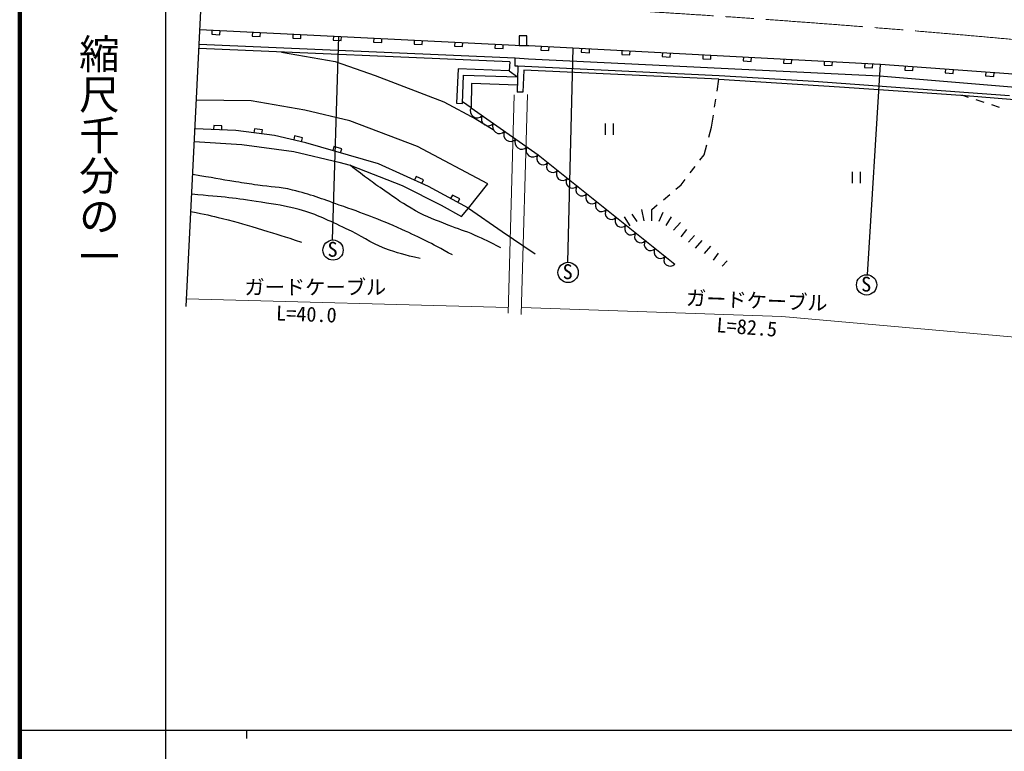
# Model space of a CAD drawing. Units: millimetres, scale not verified. Extents: x 40000 to 680000, y 20000 to 380000.
# Drawn here: x 40000 to 161530, y 202409 to 292712 of the extents above; entities that cross this region are included whole.
import ezdxf
from ezdxf.enums import TextEntityAlignment as Align

# ---------------------------------------------------------------- set-up
doc = ezdxf.new("R2010")
doc.units = ezdxf.units.MM
doc.header["$LTSCALE"] = 1000
doc.linetypes.add('CHAIN', pattern=[18.5, 12, -1.5, 3.5, -1.5])
for name, color, linetype, lineweight in [('M-BGD', 7, 'Continuous', 25), ('M-BMK', 2, 'CHAIN', 13), ('M-BMK-SRVR', 3, 'Continuous', 25), ('M-STR-HTXT', 7, 'Continuous', 13), ('M-TTL', 2, 'Continuous', 140), ('M-TTL-BAND', 7, 'Continuous', 25)]:
    doc.layers.add(name, color=color, linetype=linetype, lineweight=lineweight)
doc.styles.add('@ＭＳ ゴシック', font='')
doc.styles.add('ＭＳ ゴシック', font='')
doc.styles.get('@ＭＳ ゴシック').set_extended_font_data('@MS Gothic')
doc.styles.get('ＭＳ ゴシック').set_extended_font_data('MS Gothic')

msp = doc.modelspace()

# ---------------------------------------------------------------- linework, layer by layer
at = {"layer": 'M-BGD'}
for p, q in [((62233, 291483), (101146, 289577)), ((63732, 291410), (63707, 290910)), ((63707, 290910), (64706, 290861)), ((64706, 290861), (64730, 291361)), ((68726, 291165), (68701, 290665)), ((68701, 290665), (69700, 290617)), ((69700, 290617), (69724, 291116)), ((73720, 290920), (73695, 290421)), ((74694, 290372), (74718, 290871)), ((78596, 265524), (79379, 290643)), ((78714, 290676), (78689, 290176)), ((79688, 290127), (79712, 290627)), ((101660, 290739), (101641, 289532)), ((102616, 290724), (101660, 290739)), ((102597, 289517), (102616, 290724)), ((62146, 289703), (101162, 288005)), ((73695, 290421), (74694, 290372)), ((78689, 290176), (79688, 290127)), ((83708, 290431), (83683, 289932)), ((83683, 289932), (84682, 289883)), ((84682, 289883), (84706, 290382)), ((88702, 290186), (88677, 289687)), ((88677, 289687), (89676, 289638)), ((89676, 289638), (89700, 290137)), ((93696, 289942), (93671, 289442)), ((93671, 289442), (94670, 289393)), ((94670, 289393), (94694, 289893)), ((98690, 289697), (98665, 289198)), ((99664, 289149), (99689, 289648)), ((101146, 289577), (101641, 289532)), ((101641, 289532), (102597, 289517)), ((102597, 289517), (102857, 289527)), ((104354, 289448), (104328, 288949)), ((105327, 288896), (105353, 289395)), ((100486, 287498), (62119, 289152)), ((72314, 288713), (78946, 287568)), ((98665, 289198), (99664, 289149)), ((104328, 288949), (105327, 288896)), ((107655, 262766), (108334, 289237)), ((109347, 289183), (109321, 288684)), ((109321, 288684), (110320, 288631)), ((110320, 288631), (110346, 289130)), ((114340, 288918), (114314, 288418)), ((114314, 288418), (115312, 288365)), ((115312, 288365), (115339, 288865)), ((119333, 288653), (119307, 288153)), ((119307, 288153), (120305, 288100)), ((120305, 288100), (120332, 288600)), ((124326, 288388), (124300, 287888)), ((125298, 287835), (125325, 288335)), ((129319, 288123), (129293, 287623)), ((130291, 287570), (130318, 288070)), ((78946, 287568), (83870, 285830)), ((100486, 287498), (100433, 286398)), ((101137, 286996), (101162, 288005)), ((101489, 286994), (101137, 286996)), ((101162, 288005), (102810, 287898)), ((101489, 286994), (101403, 283764)), ((126347, 285784), (101489, 286994)), ((102810, 287898), (146108, 285793)), ((124300, 287888), (125298, 287835)), ((129293, 287623), (130291, 287570)), ((134312, 287858), (134286, 287358)), ((134286, 287358), (135284, 287305)), ((135284, 287305), (135311, 287805)), ((139305, 287593), (139279, 287093)), ((139279, 287093), (140277, 287040)), ((140277, 287040), (140304, 287540)), ((144298, 287328), (144272, 286828)), ((144272, 286828), (145270, 286775)), ((144634, 261223), (146234, 287225)), ((145270, 286775), (145297, 287275)), ((149287, 287001), (149251, 286502)), ((150248, 286429), (150285, 286928)), ((83870, 285830), (92348, 282591)), ((94118, 286632), (93922, 282391)), ((100433, 286398), (94118, 286632)), ((94655, 282375), (94788, 285855)), ((94788, 285855), (101453, 285649)), ((100433, 286398), (101453, 285649)), ((102215, 286473), (102122, 283747)), ((126313, 285359), (102215, 286473)), ((138010, 285067), (126347, 285784)), ((146108, 285793), (163881, 284310)), ((149251, 286502), (150248, 286429)), ((154274, 286635), (154237, 286136)), ((154237, 286136), (155235, 286063)), ((155235, 286063), (155271, 286562)), ((159260, 286269), (159224, 285771)), ((159224, 285771), (160221, 285698)), ((160221, 285698), (160258, 286196)), ((95753, 284837), (95705, 281842)), ((101426, 284623), (95753, 284837)), ((126083, 283885), (126313, 285359)), ((126313, 285359), (141204, 284435)), ((162165, 283330), (138010, 285067)), ((141204, 284435), (150244, 283820)), ((102122, 283747), (101403, 283764)), ((150244, 283820), (156756, 283347)), ((157123, 283113), (156290, 283380)), ((156756, 283347), (166551, 282574)), ((68555, 282690), (61805, 282767)), ((75212, 281534), (68555, 282690)), ((92348, 282591), (96324, 280432)), ((93922, 282391), (94655, 282375)), ((95705, 281842), (94663, 282591)), ((125775, 281909), (125929, 282897)), ((159028, 282502), (158076, 282808)), ((160932, 281891), (159980, 282196)), ((80742, 280218), (75212, 281534)), ((125392, 279447), (125622, 280921)), ((63950, 279662), (63931, 279162)), ((64950, 279623), (63950, 279662)), ((64930, 279123), (64950, 279623)), ((89097, 277058), (80742, 280218)), ((96324, 280432), (98432, 279177)), ((112263, 279880), (112263, 278480)), ((113313, 278480), (113313, 279880)), ((68975, 279256), (68909, 278760)), ((69966, 279125), (68975, 279256)), ((69901, 278629), (69966, 279125)), ((73937, 278359), (73824, 277872)), ((74911, 278132), (73937, 278359)), ((125062, 278231), (125392, 279447)), ((61555, 277673), (67432, 277325)), ((67432, 277325), (73856, 276447)), ((74798, 277645), (74911, 278132)), ((124471, 276051), (124800, 277266)), ((73856, 276447), (79403, 275113)), ((78786, 277042), (78648, 276562)), ((79747, 276764), (78786, 277042)), ((79608, 276284), (79747, 276764)), ((97784, 272451), (89097, 277058)), ((123969, 275389), (124471, 276051)), ((79403, 275113), (80772, 274745)), ((80772, 274745), (87197, 272261)), ((122760, 273796), (123364, 274593)), ((142748, 273916), (142748, 272516)), ((143798, 272516), (143798, 273916)), ((87197, 272261), (92022, 269806)), ((88948, 273352), (88740, 272898)), ((89857, 272937), (88948, 273352)), ((89650, 272482), (89857, 272937)), ((95388, 269434), (97784, 272451)), ((120991, 271779), (121653, 272338)), ((121653, 272338), (122155, 272999)), ((93430, 271066), (93191, 270627)), ((94309, 270589), (93430, 271066)), ((119462, 270490), (120226, 271135)), ((92022, 269806), (94519, 268431)), ((94070, 270150), (94309, 270589)), ((118034, 269287), (118697, 269845)), ((94519, 268431), (95388, 269434)), ((95388, 269434), (99552, 266567)), ((116224, 267789), (115616, 268694)), ((117083, 267875), (116810, 269271)), ((118042, 267882), (118034, 269287)), ((118948, 267848), (119440, 268971)), ((115366, 267274), (114664, 268374)), ((119814, 267321), (120469, 268374)), ((120715, 266724), (121558, 267684)), ((99552, 266567), (103607, 263829)), ((121663, 265929), (122365, 266806)), ((122552, 265238), (123290, 266092)), ((123418, 264513), (124238, 265449)), ((124542, 263846), (125291, 264758)), ((125618, 263026), (126239, 263904)), ((126695, 262289), (127327, 262956))]:
    msp.add_line(p, q, dxfattribs=at)
for points in [[(102857, 289527), (146234, 287225), (162029, 286066), (178169, 284427), (196624, 282270)], [(95705, 281842), (103976, 276043), (120866, 262555)], [(95388, 269434), (90443, 272119), (84299, 274928), (75312, 277526), (71435, 278428), (66665, 279055), (61633, 279252)]]:
    msp.add_lwpolyline(points, dxfattribs=at)
for centre in [(78676, 264277), (107690, 261517), (144539, 259977)]:
    msp.add_circle(centre, 1250, dxfattribs=at)
for centre, radius, start, end in [((96450, 281438), 847, 151.55982, 318.36192), ((97829, 280472), 847, 151.55982, 318.36192), ((99207, 279505), 847, 151.55982, 318.36192), ((100586, 278539), 847, 151.55982, 318.36192), ((101964, 277572), 847, 151.55982, 318.36192), ((103342, 276606), 847, 151.55982, 318.36192), ((104593, 275578), 772, 143.04549, 319.73844), ((105799, 274615), 772, 143.04549, 319.73844), ((107006, 273651), 772, 143.04549, 319.73844), ((108212, 272688), 772, 143.04549, 319.73844), ((109419, 271725), 772, 143.04549, 319.73844), ((110625, 270761), 772, 143.04549, 319.73844), ((111832, 269798), 772, 143.04549, 319.73844), ((113038, 268834), 772, 143.04549, 319.73844), ((114245, 267871), 772, 143.04549, 319.73844), ((115451, 266908), 772, 143.04549, 319.73844), ((116658, 265944), 772, 143.04549, 319.73844), ((117864, 264981), 772, 143.04549, 319.73844), ((119071, 264018), 772, 143.04549, 319.73844), ((120277, 263054), 772, 143.04549, 319.73844)]:
    msp.add_arc(centre, radius, start, end, dxfattribs=at)
for points, knots in [([(99394, 264540), (97882, 265333), (97448, 265563), (96156, 266119), (94903, 266659), (94153, 266842), (92891, 267357), (91300, 268006), (90367, 268293), (88862, 269121), (87318, 269971), (86525, 270574), (85071, 271570), (83349, 272749), (82796, 273186), (80772, 274745)], [0, 0, 0, 0, 1, 1, 1, 2, 2, 2, 3, 3, 3, 4, 4, 4, 5, 5, 5, 5]), ([(93417, 263671), (90499, 265256), (89647, 265698), (87151, 266830), (84204, 268167), (82481, 268754), (79433, 269839), (77205, 270631), (75961, 271111), (73667, 271682), (72024, 272090), (71050, 272040), (69375, 272287), (68314, 272444), (67722, 272540), (66663, 272708), (64587, 273039), (63930, 273160), (61356, 273608)], [0, 0, 0, 0, 1, 1, 1, 2, 2, 2, 3, 3, 3, 4, 4, 4, 5, 5, 5, 6, 6, 6, 6]), ([(89412, 263245), (87390, 263697), (86732, 263869), (85087, 264489), (83121, 265230), (82201, 266048), (80289, 266918), (78059, 267932), (76845, 268642), (74483, 269288), (72688, 269778), (71638, 269868), (69803, 270176), (66480, 270734), (65331, 270794), (61236, 271179)], [0, 0, 0, 0, 1, 1, 1, 2, 2, 2, 3, 3, 3, 4, 4, 4, 5, 5, 5, 5]), ([(61132, 269046), (63006, 268665), (63516, 268552), (65030, 268180), (66981, 267700), (68056, 267361), (69980, 266784), (71872, 266218), (72481, 266018), (74799, 265257)], [0, 0, 0, 0, 1, 1, 1, 2, 2, 2, 3, 3, 3, 3])]:
    msp.add_open_spline(points, degree=3, knots=knots, dxfattribs=at)
at = {"layer": 'M-BMK'}
msp.add_arc((23094, -1244665), 1541269, 84.81052, 88.53644, dxfattribs=at)
at = {"layer": 'M-BMK-SRVR'}
msp.add_line((60556, 257311), (62460, 296101), dxfattribs=at)
at = {"layer": 'M-STR-HTXT'}
for p, q in [((101041, 283432), (100284, 256498)), ((102664, 283486), (101907, 256316)), ((60603, 258275), (100303, 257191)), ((101931, 257178), (134076, 256067)), ((134076, 256067), (167133, 253164))]:
    msp.add_line(p, q, dxfattribs=at)
at = {"layer": 'M-TTL'}
msp.add_line((40000, 380000), (40000, 20000), dxfattribs=at)
at = {"layer": 'M-TTL-BAND'}
for p, q in [((58000, 370000), (58000, 20000)), ((40000, 205000), (579000, 205000)), ((68000, 205000), (68000, 204000))]:
    msp.add_line(p, q, dxfattribs=at)

# ---------------------------------------------------------------- texts
at = {"layer": 'M-BGD', "style": 'ＭＳ ゴシック'}
for p in [(77998, 262903), (107011, 260143), (143860, 258603)]:
    msp.add_text('S', height=1833, dxfattribs=at).set_placement(p, align=Align.BOTTOM_LEFT)
at = {"layer": 'M-STR-HTXT', "style": 'ＭＳ ゴシック'}
msp.add_text('ガードケーブル', height=1833, dxfattribs=at).set_placement((67737, 258236), align=Align.BOTTOM_LEFT)
for s, rotation, p in [('ガードケーブル', 357.757, (122181, 256933)), ('L=40.0', 357.897, (71596, 255050)), ('L=82.5', 355.654, (125913, 253599))]:
    msp.add_text(s, height=1833, rotation=rotation, dxfattribs=at).set_placement(p, align=Align.BOTTOM_LEFT)
at = {"layer": 'M-TTL-BAND', "style": '@ＭＳ ゴシック'}
msp.add_text('縮尺千分の一', height=3666, rotation=270, dxfattribs=at).set_placement((49777, 261030), align=Align.MIDDLE_RIGHT)

doc.saveas('drawing.dxf')
